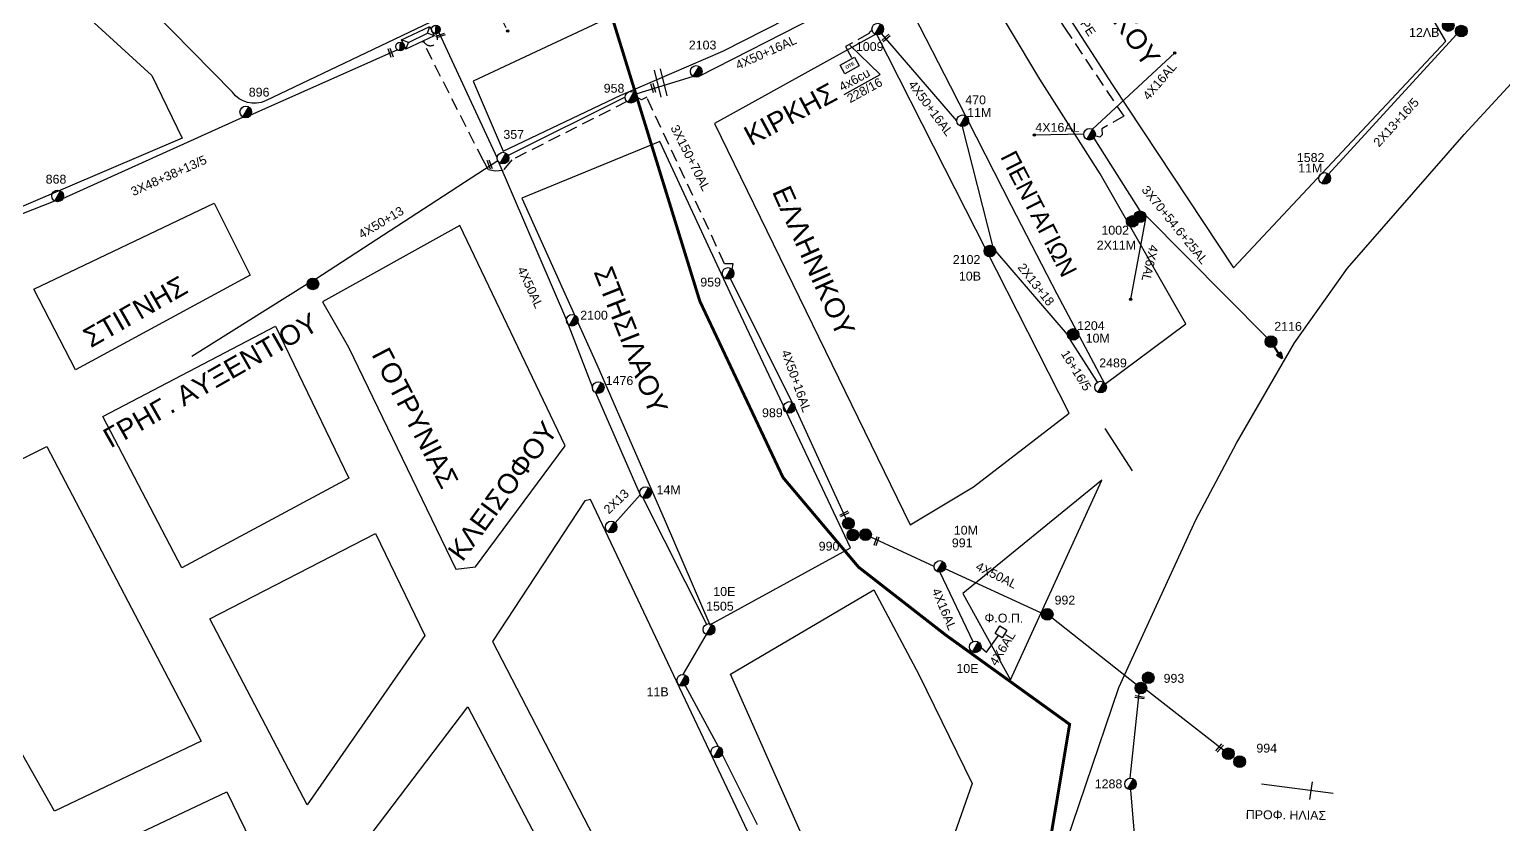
# Model space of a CAD drawing. Header units: millimetres. Extents: x 1642 to 3063, y 749 to 1773.
# Drawn here: x 2382.4 to 2681.1, y 1428.3 to 1589.4 of the extents above; entities that cross this region are included whole.
import ezdxf

# ---------------------------------------------------------------- set-up
doc = ezdxf.new("R2010")
doc.units = ezdxf.units.MM
doc.linetypes.add('ACAD_ISO08W100', pattern=[36, 24, -3, 6, -3])
doc.linetypes.add('DASHED', pattern=[19.05, 12.7, -6.35])
for name, color, linetype in [('Eπιγραφές - Σχήματα', 7, 'Continuous'), ('Pillar OTE', 7, 'Continuous'), ('Άγνωστα', 7, 'Continuous'), ('Γυμνά εναέρια ΧΤ (3Φ)   4x16AL', 7, 'Continuous'), ('Γυμνά εναέρια ΧΤ (3Φ)   4x50AL', 7, 'Continuous'), ('Γυμνά εναέρια ΧΤ και ΦΟΠ (3Φ)   4x50+16AL', 7, 'Continuous'), ('Εναέρια παροχή ΧΤ 4x16', 7, 'SYN_LINE'), ('Επίτονοι', 7, 'Continuous'), ('Επιγραφές - Σχήματα', 7, 'Continuous'), ('Καλώδια ΧΤ   3x150+70AL', 7, 'DASHED'), ('Καλώδια ΧΤ   3x150AL+50XLPE', 7, 'DASHED'), ('Καλώδια ΧΤ   4x6AL', 7, 'DASHED'), ('Μηχανική τομή', 7, 'Continuous'), ('Στύλος Ξύλινος', 7, 'Continuous'), ('Στύλος Ξύλινος @ 1', 7, 'Continuous'), ('Στύλος ΦΜ', 7, 'Continuous'), ('Στύλος ΦΜ @ 1', 7, 'Continuous'), ('Συνδέσεις', 7, 'Continuous'), ('Συνεστραμμένα ΧΤ   3x70+54.6+25 AL', 7, 'SYN_LINE'), ('Τομή', 7, 'Continuous'), ('Υποσταθμός εναέριος 2 στύλων', 7, 'Continuous'), ('Υποσταθμός πόλεως', 7, 'Continuous'), ('Υπόβαθρο ΔΕΗ', 7, 'Continuous'), ('Υπόγεια καλώδια Παροχών ΧΤ   4x50AL', 7, 'DASHED')]:
    doc.layers.add(name, color=color, linetype=linetype)
doc.styles.get("Standard").update_dxf_attribs({"font": 'arial.ttf'})
doc.linetypes.add('SYN_LINE', pattern='A,0.5,-0.0001,["/\\/\\/\\/",Standard,S=0.1,R=0,X=0,Y=-0.05],-0.25', length=0.7501)
doc.dimstyles.new('ISO-25', dxfattribs={"dimtxt": 2.5, "dimasz": 2.5, "dimexe": 1.25, "dimexo": 0.625, "dimtad": 1, "dimtxsty": 'Standard', "dimcen": 2.5, "dimaunit": 2, "dimazin": 0, "dimtfac": 1, "dimtmove": 0, "dimatfit": 3, "dimfxl": 1, "dimarcsym": 0})

# ---------------------------------------------------------------- blocks, each defined once
blk = doc.blocks.new('ΥΠΑΡΧΩΝ ΤΣΙΜΕΝΤΕΝΙΟΣ ΣΤΥΛΟΣ')
at = {"layer": 'Στύλος ΦΜ'}
blk.add_hatch(color=7, dxfattribs=at).paths.add_polyline_path([(-1.29, -2.28, 0.574793), (2.62, 0, 0.268822), (1.3, 2.27)])
at = {"layer": 'Στύλος ΦΜ', "color": 7}
blk.add_line((-1.29, -2.28), (1.3, 2.27), dxfattribs=at)
blk.add_circle((0, 0), 2.62, dxfattribs=at)
at = {"layer": 'Στύλος ΦΜ', "flags": 4}
for tag, p in [('ΤΥΠΟΣ', (-4.91, 3.03)), ('ΑΡΙΘΜΟΣ', (-4.68, 8.05))]:
    blk.add_attdef(tag, p, '', height=4, dxfattribs=at)
blk = doc.blocks.new('ΥΠΑΡΧΩΝ ΞΥΛΙΝΟΣ ΣΤΥΛΟΣ')
at = {"layer": 'Στύλος Ξύλινος'}
h = blk.add_hatch(color=7, dxfattribs=at)
h.paths.add_polyline_path([(-2.62, 0, 0.270008), (-1.29, -2.28), (1.3, 2.27, 0.576266)])
h.paths.add_polyline_path([(-1.29, -2.28, 0.574793), (2.62, 0, 0.268822), (1.3, 2.27)])
at = {"layer": 'Στύλος Ξύλινος', "color": 7}
blk.add_line((-1.29, -2.28), (1.3, 2.27), dxfattribs=at)
blk.add_circle((0, 0), 2.62, dxfattribs=at)
at = {"layer": 'Στύλος Ξύλινος', "flags": 4}
for tag, p in [('ΑΡΙΘΜΟΣ', (-4.91, 8.6)), ('ΤΥΠΟΣ', (-4.85, 3.39))]:
    blk.add_attdef(tag, p, '', height=4, dxfattribs=at)
blk = doc.blocks.new('ΥΠΟΣΤΑΘΜΟΣ ΕΝΑΕΡΙΟΣ ΕΠΙ 2 ΣΤΥΛΩΝ')
at = {"layer": 'Υποσταθμός εναέριος 2 στύλων', "linetype": 'Continuous'}
for points in [[(-11.97, -2.11, 0.574793), (-8.45, -0.07, 0.268822), (-9.64, 1.98)], [(9.68, -2.15, 0.574793), (13.19, -0.1, 0.268822), (12.01, 1.95)]]:
    blk.add_hatch(color=256, dxfattribs=at).paths.add_polyline_path(points)
for p, q in [((-11.97, -2.11), (-9.64, 1.98)), ((9.68, -2.15), (12.01, 1.95))]:
    blk.add_line(p, q, dxfattribs=at)
for centre in [(-10.81, -0.07), (10.84, -0.1)]:
    blk.add_circle(centre, 2.36, dxfattribs=at)
at = {"layer": 'Υποσταθμός πόλεως', "linetype": 'Continuous', "ltscale": 40}
blk.add_lwpolyline([(-8.57, 2.82), (8.57, 2.82), (8.57, -2.82), (-8.57, -2.82)], close=True, dxfattribs=at)
for points in [[(-5.75, 0), (-8.57, 2.82)], [(-8.57, -2.82), (-5.75, 0)], [(-5.75, 0), (5.75, 0)], [(5.75, 0), (8.57, 2.82)], [(8.57, -2.82), (5.75, 0)]]:
    blk.add_lwpolyline(points, dxfattribs=at)
at = {"layer": 'Υποσταθμός εναέριος 2 στύλων', "ltscale": 40, "flags": 1}
for tag, p in [('ΜΕΤΑΣΧΗΜΑΤΙΣΜΟΣ', (14.09, 2.51)), ('ΙΣΧΥΣ', (14.07, -0.28)), ('ΑΡΙΘΜΟΣ', (14.19, -3))]:
    blk.add_attdef(tag, p, '', height=1.8, dxfattribs=at)
blk = doc.blocks.new('ΜΗΧΑΝΙΚΗ ΤΟΜΗ')
at = {"layer": 'Μηχανική τομή', "ltscale": 40}
for p, q in [((-1.89, 0.78), (1.89, 0.78)), ((1.89, 0), (-1.89, 0))]:
    blk.add_line(p, q, dxfattribs=at)
blk = doc.blocks.new('ΤΟΜΗ')
at = {"layer": 'Τομή', "ltscale": 40}
for p, q in [((-5.68, 0), (5.68, 0)), ((5.68, -2.33), (-5.68, -2.33))]:
    blk.add_line(p, q, dxfattribs=at)
blk = doc.blocks.new('ΕΠΙΤΟΝΟΣ')
at = {"layer": 'Επίτονοι', "lineweight": 40, "ltscale": 40}
blk.add_hatch(color=256, dxfattribs=at).paths.add_polyline_path([(-1.13, 6.47), (0, 9.1), (1.13, 6.47)])
for p, q in [((-1.13, 6.47), (0, 9.1)), ((0, 9.1), (1.13, 6.47)), ((1.13, 6.47), (-1.13, 6.47)), ((-1.13, 6.47), (0, 6.47)), ((0, 6.47), (0, 0))]:
    blk.add_line(p, q, dxfattribs=at)
blk = doc.blocks.new('_ΣΥΝΔΕΣΗ')
at = {"layer": 'Συνδέσεις', "linetype": 'SYN_LINE', "ltscale": 40}
blk.add_hatch(color=256, dxfattribs=at).paths.add_polyline_path([(0.5, -0.01, 1), (-0.5, -0.01, 1)])
at = {"layer": 'Συνδέσεις'}
blk.add_circle((0, -0.01), 0.5, dxfattribs=at)
blk = doc.blocks.new('PILLAR ΟΤΕ')
at = {"layer": 'Pillar OTE', "ltscale": 40}
blk.add_lwpolyline([(-3.31, 2.02), (3.39, 2.02), (3.39, -1.99), (-3.31, -1.99)], close=True, dxfattribs=at)
at = {"layer": 'Pillar OTE', "insert": (-1.81, 0.71), "char_height": 1.3575, "width": 109.961, "attachment_point": 1}
blk.add_mtext('{\\fArial|b1|i0|c161|p34;OTE}', dxfattribs=at)

msp = doc.modelspace()

# ---------------------------------------------------------------- linework, layer by layer
at = {"layer": 'Eπιγραφές - Σχήματα'}
for p, q in [((2641.83, 1433.34), (2642.39, 1436.93)), ((2632.02, 1436.56), (2646.58, 1434.65))]:
    msp.add_line(p, q, dxfattribs=at)
msp.add_lwpolyline([(2578.98, 1468.51), (2580.44, 1467.65), (2579.51, 1466.09), (2578.05, 1466.96)], close=True, dxfattribs=at)
at = {"layer": 'Άγνωστα', "color": 30, "linetype": 'DASHED', "ltscale": 0.2}
msp.add_lwpolyline([(2476.06, 1595.45), (2479.3, 1589.04)], dxfattribs=at)
at = {"layer": 'Άγνωστα', "color": 2, "linetype": 'DASHED', "ltscale": 0.2}
msp.add_lwpolyline([(2553.16, 1589.04, 0.369618), (2552.49, 1588.51), (2547.76, 1585.9), (2549.12, 1583.44)], format="xyb", dxfattribs=at)
at = {"layer": 'Άγνωστα', "color": 27, "ltscale": 0.2}
msp.add_lwpolyline([(2671.57, 1588.33), (2645.63, 1560.06)], dxfattribs=at)
at = {"layer": 'Άγνωστα', "color": 0, "ltscale": 0.2}
for points in [[(2427.26, 1572.07), (2456.91, 1585.26)], [(2389.15, 1555.09), (2425.64, 1571.62)], [(2440.41, 1538.82), (2477.28, 1562.79)], [(2365.18, 1545.84), (2387.53, 1554.61)], [(2415.29, 1523.17), (2438.65, 1537.8)]]:
    msp.add_lwpolyline(points, dxfattribs=at)
at = {"layer": 'Άγνωστα', "color": 2, "ltscale": 0.2}
for points in [[(2592.69, 1527.57), (2578.17, 1544.47)], [(2598.81, 1517.91), (2593.29, 1526.55)], [(2605.87, 1499.92), (2600.34, 1508.55)]]:
    msp.add_lwpolyline(points, dxfattribs=at)
at = {"layer": 'Άγνωστα', "color": 6, "ltscale": 0.2}
msp.add_lwpolyline([(2506.15, 1495.05), (2501.05, 1489.43)], dxfattribs=at)
at = {"layer": 'Γυμνά εναέρια ΧΤ (3Φ)   4x16AL', "color": 85}
msp.add_lwpolyline([(2566.86, 1479.39), (2573.54, 1465.34)], dxfattribs=at)
at = {"layer": 'Γυμνά εναέρια ΧΤ (3Φ)   4x50AL', "color": 6, "ltscale": 0.2}
for points in [[(2465.37, 1588.73), (2477.17, 1563.29)], [(2477.28, 1562.79), (2491.19, 1530.46)], [(2491.19, 1530.46), (2496.47, 1516.81)], [(2497.07, 1515.79), (2506.15, 1495.05)], [(2506.65, 1494.5), (2519.56, 1468.85)], [(2519.51, 1466.77), (2514.76, 1458.68)], [(2515.26, 1456.43), (2521.94, 1444.11)], [(2522.73, 1442.48), (2529.82, 1428.29)]]:
    msp.add_lwpolyline(points, dxfattribs=at)
at = {"layer": 'Γυμνά εναέρια ΧΤ (3Φ)   4x50AL', "color": 85, "ltscale": 0.2}
for points in [[(2565.68, 1480.57), (2552.88, 1486.51)], [(2587.35, 1471.15), (2567.93, 1480.08)], [(2606.65, 1456.65), (2589.55, 1470.14)], [(2608.71, 1455.57), (2624.38, 1443.36)]]:
    msp.add_lwpolyline(points, dxfattribs=at)
at = {"layer": 'Γυμνά εναέρια ΧΤ και ΦΟΠ (3Φ)   4x50+16AL', "color": 2, "ltscale": 0.2}
for points in [[(2541.84, 1591.99), (2518.03, 1579.82)], [(2570.3, 1570.86), (2555.04, 1588.54)], [(2516.91, 1579.84), (2505.27, 1576.24)], [(2577.58, 1545.49), (2571.48, 1569.69)]]:
    msp.add_lwpolyline(points, dxfattribs=at)
at = {"layer": 'Γυμνά εναέρια ΧΤ και ΦΟΠ (3Φ)   4x50+16AL', "color": 6, "ltscale": 0.2}
msp.add_lwpolyline([(2503.08, 1575.62), (2479.4, 1563.82)], dxfattribs=at)
at = {"layer": 'Γυμνά εναέρια ΧΤ και ΦΟΠ (3Φ)   4x50+16AL', "color": 85, "ltscale": 0.2}
for points in [[(2536.94, 1513.8), (2524.46, 1538.88)], [(2547.8, 1490.33), (2537.53, 1512.78)], [(2605.39, 1437.68), (2607.26, 1454.81)], [(2607.53, 1411.65), (2605.58, 1435.34)]]:
    msp.add_lwpolyline(points, dxfattribs=at)
at = {"layer": 'Εναέρια παροχή ΧΤ 4x16', "color": 27, "ltscale": 20}
msp.add_lwpolyline([(2597.79, 1569.15), (2614.46, 1584.6)], dxfattribs=at)
at = {"layer": 'Εναέρια παροχή ΧΤ 4x16', "color": 27, "ltscale": 13}
msp.add_lwpolyline([(2596.03, 1568.12), (2586.01, 1567.95)], dxfattribs=at)
at = {"layer": 'Καλώδια ΧΤ   3x150+70AL', "color": 85, "ltscale": 0.2}
for points in [[(2503.45, 1574.76), (2480.14, 1562.94), (2478.37, 1560.81), (2476.78, 1560.64), (2475.42, 1560.95), (2474.31, 1562.86), (2462.08, 1586.97)], [(2524.76, 1540.78), (2525, 1541.88), (2523.25, 1541.91), (2507.49, 1575.62), (2506.38, 1575.1), (2505.44, 1575.62)]]:
    msp.add_lwpolyline(points, dxfattribs=at)
msp.add_arc((2463.63, 1587.5), 1.44, 198.128, 42.5849, dxfattribs=at)
at = {"layer": 'Καλώδια ΧΤ   3x150AL+50XLPE', "color": 27, "ltscale": 0.2}
msp.add_lwpolyline([(2577.17, 1612.62), (2577.34, 1611.49), (2578.6, 1611.12), (2582.43, 1604.22), (2592.17, 1589.65), (2604.12, 1571.76), (2599.67, 1569.23), (2599.74, 1568.03), (2599.29, 1567.51), (2598.33, 1567.79)], dxfattribs=at)
at = {"layer": 'Καλώδια ΧΤ   4x6AL', "color": 27, "linetype": 'SYN_LINE', "ltscale": 20}
msp.add_lwpolyline([(2608.58, 1551.42), (2605.5, 1534.71)], dxfattribs=at)
at = {"layer": 'Καλώδια ΧΤ   4x6AL', "color": 85}
msp.add_lwpolyline([(2575.21, 1464.14), (2576.32, 1463.2), (2578.76, 1466.58)], dxfattribs=at)
at = {"layer": 'Συνεστραμμένα ΧΤ   3x70+54.6+25 AL', "color": 27, "ltscale": 20}
for points in [[(2598.09, 1567.35), (2607.41, 1552.59)], [(2608.53, 1551.76), (2633.12, 1526.94)]]:
    msp.add_lwpolyline(points, dxfattribs=at)
at = {"layer": 'Υπόβαθρο ΔΕΗ', "color": 1, "linetype": 'ACAD_ISO08W100', "ltscale": 0.4, "const_width": 0.6, "flags": 128}
msp.add_lwpolyline([(2267.38, 1641.24), (2367.77, 1697.28), (2369.84, 1696.78), (2410.88, 1655.84), (2476.12, 1591.41), (2497, 1602.99), (2518.22, 1534.33), (2535.08, 1498.59), (2550.39, 1480.43), (2567.98, 1466.73), (2593.15, 1448.59), (2580.98, 1375.69), (2616.37, 1323.77), (2626, 1317.11), (2651.23, 1315.15), (2677.2, 1310.9), (2703.31, 1302.37), (2725.27, 1292.6), (2749.23, 1281.55), (2780.47, 1264.83), (2797.38, 1253.1), (2811.38, 1240.43)], dxfattribs=at)
at = {"layer": 'Υπόβαθρο ΔΕΗ', "ltscale": 0.2}
msp.add_lwpolyline([(2334.12, 1677.14), (2362.61, 1690.3, -0.267284), (2369.42, 1689.69), (2465.03, 1596.27, -0.572406), (2463.68, 1590.82), (2430.24, 1574.92, -0.363435), (2423.53, 1576.66), (2394.94, 1605.79), (2363.04, 1638.06), (2345.65, 1655.28), (2332.64, 1668.3, -0.436583), (2334.12, 1677.14, 30.578952)], format="xyb", dxfattribs=at)
for points in [[(2589.75, 1416.62), (2603.15, 1456.05), (2618.75, 1490.01), (2626.99, 1505.52), (2638.7, 1525.84), (2649.48, 1541.02), (2673.09, 1568.06), (2685.83, 1581.92), (2694.71, 1592.44), (2707.4, 1606.56), (2719.14, 1620.41), (2730.51, 1632.3), (2740.88, 1641.25), (2749.27, 1648.19), (2757.34, 1653.78), (2767.26, 1659.04), (2775.61, 1662.56), (2784.15, 1665.42), (2792.73, 1667.21), (2800.66, 1667.72), (2806.45, 1667.66), (2813.22, 1666.62), (2818.38, 1664.52), (2823.36, 1661.49)], [(2626.39, 1541.07), (2669.41, 1586.96), (2666.29, 1592.35), (2584.23, 1619.28), (2578.63, 1614.1), (2601.8, 1578.19), (2626.39, 1541.07)], [(2343.02, 1603.53), (2365.84, 1617.75), (2407.19, 1580.01), (2413.36, 1567.31), (2374.26, 1550.64), (2343.02, 1603.53)], [(2472.3, 1578.91), (2478.4, 1564.71), (2502.21, 1576.06), (2522.9, 1584.94), (2548.85, 1598.19), (2568.02, 1607.31), (2566.51, 1610.5), (2553.59, 1616.46), (2511.4, 1597.27), (2472.3, 1578.91)], [(2600.27, 1517.49), (2616.7, 1529.75), (2599.34, 1560.14), (2587.15, 1579.3), (2574.84, 1599.86), (2561.58, 1592.22), (2568.96, 1577.93), (2581.3, 1553.69), (2590.54, 1535.77), (2600.27, 1517.49)], [(2560.85, 1489.03), (2573.67, 1496.69), (2593.05, 1511.59), (2567.86, 1561.2), (2554.02, 1588.46), (2521.21, 1570.32), (2560.85, 1489.03)], [(2547.45, 1576.18), (2554.76, 1580.22)], [(2520.27, 1468.73), (2548.76, 1484.31), (2524.83, 1534.97), (2510.12, 1566.69), (2482.14, 1555.21), (2497.33, 1521.48), (2511.19, 1489.73), (2520.27, 1468.73)], [(2383.26, 1536.73), (2419.8, 1554.16), (2427.15, 1539.58), (2391.72, 1520.39), (2383.26, 1536.73)], [(2472.78, 1480.49), (2490.93, 1504.98), (2469.57, 1549.63), (2441.76, 1534.18), (2447.07, 1524.98), (2468.81, 1480.02), (2472.78, 1480.49)], [(2397.24, 1510.96), (2432.27, 1529.27), (2447.11, 1498.46), (2413.27, 1480.32), (2397.24, 1510.96)], [(2417.18, 1445.18), (2387.46, 1431.01), (2354.47, 1489.3), (2385.9, 1504.88), (2417.18, 1445.18)], [(2571.52, 1475.11), (2581.14, 1457.61), (2599.69, 1498.04), (2571.52, 1475.11)], [(2505.41, 1409.06), (2529.75, 1422.97), (2496.07, 1494.13), (2494.9, 1493.84), (2476.2, 1465.38), (2505.41, 1409.06)], [(2418.93, 1469.98), (2452.5, 1487.24), (2462.54, 1466.55), (2438.67, 1432.28), (2418.93, 1469.98)], [(2556.11, 1387.34), (2524.41, 1458.76), (2553.48, 1475.86), (2562.57, 1458.69), (2573.43, 1436.57), (2556.11, 1387.34)], [(2446.32, 1419.33), (2471.25, 1452.11), (2496.46, 1403.97), (2464.78, 1385.15), (2446.32, 1419.33)], [(2347.8, 1379.68), (2339.04, 1395.54), (2422.41, 1434.89), (2434.51, 1410.06)]]:
    msp.add_lwpolyline(points, dxfattribs=at)

# ---------------------------------------------------------------- block references
at = {"layer": 'Pillar OTE', "xscale": 0.5, "yscale": 0.5, "zscale": 0.5, "rotation": 28.93773253192366}
msp.add_blockref('PILLAR ΟΤΕ', (2548.57, 1582.03), dxfattribs=at)
at = {"layer": 'Επίτονοι', "xscale": 0.4499999999998181, "yscale": 0.4499999999998181, "zscale": 0.4499999999998181, "rotation": 213.2279228807479}
msp.add_blockref('ΕΠΙΤΟΝΟΣ', (2633.95, 1526.11), dxfattribs=at)
at = {"layer": 'Μηχανική τομή'}
for p, xscale, yscale, zscale, rotation in [((2465.63, 1588.32), 0.4999999999999994, 0.4999999999999994, 0.4999999999999994, 198.6957875255805), ((2555.81, 1587.75), 0.4999999999999998, 0.4999999999999998, 0.4999999999999998, 221.9570665920229), ((2455.74, 1584.7), 0.4999999999999995, 0.4999999999999995, 0.4999999999999995, 110.0538829800336), ((2508.59, 1577.45), 0.4999999999999998, 0.4999999999999998, 0.4999999999999998, 287.0170341268222), ((2475.83, 1562.09), 0.4999999999999994, 0.4999999999999994, 0.4999999999999994, 110.5773264335817), ((2547.43, 1491.4), 0.4999999999999998, 0.4999999999999998, 0.4999999999999998, 206.0977308512387), ((2553.85, 1485.76), 0.4999999999999999, 0.4999999999999999, 0.4999999999999999, 251.2317192153175), ((2607.36, 1454.27), 0.4999999999999999, 0.4999999999999999, 0.4999999999999999, 170.3542253092849), ((2623.39, 1443.94), 0.4999999999999999, 0.4999999999999999, 0.4999999999999999, 228.0826582040095)]:
    msp.add_blockref('ΜΗΧΑΝΙΚΗ ΤΟΜΗ', p, dxfattribs=dict(at, xscale=xscale, yscale=yscale, zscale=zscale, rotation=rotation))
at = {"layer": 'Στύλος Ξύλινος @ 1', "ltscale": 40}
ref = msp.add_blockref('ΥΠΑΡΧΩΝ ΞΥΛΙΝΟΣ ΣΤΥΛΟΣ', (2669.88, 1590.15), dxfattribs=dict(at, xscale=0.4499999999998181, yscale=0.4499999999998181, zscale=0.4499999999998181))
ref.add_attrib('ΤΥΠΟΣ', '12ΛB', (2661.92, 1587.85), dxfattribs={"layer": 'Στύλος Ξύλινος', "height": 1.8, "flags": 4})
at = {"layer": 'Στύλος Ξύλινος @ 1', "ltscale": 40, "xscale": 0.4499999999998181, "yscale": 0.4499999999998181, "zscale": 0.4499999999998181}
for p in [(2672.52, 1589.03), (2607.41, 1551.42), (2439.82, 1537.8), (2548.34, 1489.28), (2551.81, 1487.01), (2607.59, 1455.94), (2625.31, 1442.63)]:
    msp.add_blockref('ΥΠΑΡΧΩΝ ΞΥΛΙΝΟΣ ΣΤΥΛΟΣ', p, dxfattribs=at)
at = {"layer": 'Στύλος Ξύλινος @ 1', "ltscale": 40}
ref = msp.add_blockref('ΥΠΑΡΧΩΝ ΞΥΛΙΝΟΣ ΣΤΥΛΟΣ', (2605.86, 1550.46), dxfattribs=dict(at, xscale=0.4499999999998181, yscale=0.4499999999998181, zscale=0.4499999999998181))
ref.add_attrib('ΤΥΠΟΣ', '1002', (2599.59, 1547.79), dxfattribs={"layer": 'Στύλος Ξύλινος', "height": 1.8, "flags": 4})
ref.add_attrib('ΑΡΙΘΜΟΣ', '2X11M', (2598.65, 1544.77), dxfattribs={"layer": 'Στύλος Ξύλινος', "height": 1.8, "flags": 4})
ref = msp.add_blockref('ΥΠΑΡΧΩΝ ΞΥΛΙΝΟΣ ΣΤΥΛΟΣ', (2577, 1544.47), dxfattribs=dict(at, xscale=0.4499999999998181, yscale=0.4499999999998181, zscale=0.4499999999998181))
ref.add_attrib('ΤΥΠΟΣ', '2102', (2569.48, 1541.85), dxfattribs={"layer": 'Στύλος Ξύλινος', "height": 1.8, "flags": 4})
ref.add_attrib('ΑΡΙΘΜΟΣ', '10B', (2570.72, 1538.49), dxfattribs={"layer": 'Στύλος Ξύλινος', "height": 1.8, "flags": 4})
ref = msp.add_blockref('ΥΠΑΡΧΩΝ ΞΥΛΙΝΟΣ ΣΤΥΛΟΣ', (2593.87, 1527.57), dxfattribs=dict(at, xscale=0.4499999999998181, yscale=0.4499999999998181, zscale=0.4499999999998181))
ref.add_attrib('ΤΥΠΟΣ', '1204', (2594.66, 1528.45), dxfattribs={"layer": 'Στύλος Ξύλινος', "height": 1.8, "flags": 4})
ref.add_attrib('ΑΡΙΘΜΟΣ', '10M', (2596.4, 1525.93), dxfattribs={"layer": 'Στύλος Ξύλινος', "height": 1.8, "flags": 4})
ref = msp.add_blockref('ΥΠΑΡΧΩΝ ΞΥΛΙΝΟΣ ΣΤΥΛΟΣ', (2633.95, 1526.11), dxfattribs=dict(at, xscale=0.4499999999998181, yscale=0.4499999999998181, zscale=0.4499999999998181))
ref.add_attrib('ΤΥΠΟΣ', '2116', (2634.62, 1528.31), dxfattribs={"layer": 'Στύλος Ξύλινος', "height": 1.8, "flags": 4})
ref = msp.add_blockref('ΥΠΑΡΧΩΝ ΞΥΛΙΝΟΣ ΣΤΥΛΟΣ', (2549.23, 1486.93), dxfattribs=dict(at, xscale=0.4499999999998181, yscale=0.4499999999998181, zscale=0.4499999999998181))
ref.add_attrib('ΤΥΠΟΣ', '990', (2542.31, 1483.77), dxfattribs={"layer": 'Στύλος Ξύλινος', "height": 1.8, "flags": 4})
ref = msp.add_blockref('ΥΠΑΡΧΩΝ ΞΥΛΙΝΟΣ ΣΤΥΛΟΣ', (2588.63, 1470.87), dxfattribs=dict(at, xscale=0.4499999999998181, yscale=0.4499999999998181, zscale=0.4499999999998181))
ref.add_attrib('ΤΥΠΟΣ', '992', (2590.1, 1472.86), dxfattribs={"layer": 'Στύλος Ξύλινος', "height": 1.8, "flags": 4})
ref = msp.add_blockref('ΥΠΑΡΧΩΝ ΞΥΛΙΝΟΣ ΣΤΥΛΟΣ', (2609.09, 1458.01), dxfattribs=dict(at, xscale=0.4499999999998181, yscale=0.4499999999998181, zscale=0.4499999999998181))
ref.add_attrib('ΤΥΠΟΣ', '993', (2612.19, 1457), dxfattribs={"layer": 'Στύλος Ξύλινος', "height": 1.8, "flags": 4})
ref = msp.add_blockref('ΥΠΑΡΧΩΝ ΞΥΛΙΝΟΣ ΣΤΥΛΟΣ', (2627.61, 1441.02), dxfattribs=dict(at, xscale=0.4499999999998181, yscale=0.4499999999998181, zscale=0.4499999999998181))
ref.add_attrib('ΤΥΠΟΣ', '994', (2630.99, 1442.86), dxfattribs={"layer": 'Στύλος Ξύλινος', "height": 1.8, "flags": 4})
at = {"layer": 'Στύλος ΦΜ @ 1', "ltscale": 40}
ref = msp.add_blockref('ΥΠΑΡΧΩΝ ΤΣΙΜΕΝΤΕΝΙΟΣ ΣΤΥΛΟΣ', (2554.27, 1589.44), dxfattribs=dict(at, xscale=0.4499999999998181, yscale=0.4499999999998181, zscale=0.4499999999998181))
ref.add_attrib('ΤΥΠΟΣ', '1009', (2549.85, 1584.99), dxfattribs={"layer": 'Στύλος ΦΜ', "height": 1.8, "flags": 4})
ref = msp.add_blockref('ΥΠΑΡΧΩΝ ΤΣΙΜΕΝΤΕΝΙΟΣ ΣΤΥΛΟΣ', (2517.49, 1580.86), dxfattribs=dict(at, xscale=0.4499999999998181, yscale=0.4499999999998181, zscale=0.4499999999998181))
ref.add_attrib('ΤΥΠΟΣ', '2103', (2515.99, 1585.3), dxfattribs={"layer": 'Στύλος ΦΜ', "height": 1.8, "flags": 4})
ref = msp.add_blockref('ΥΠΑΡΧΩΝ ΤΣΙΜΕΝΤΕΝΙΟΣ ΣΤΥΛΟΣ', (2426.23, 1572.64), dxfattribs=dict(at, xscale=0.4499999999998181, yscale=0.4499999999998181, zscale=0.4499999999998181))
ref.add_attrib('ΤΥΠΟΣ', '896', (2426.83, 1575.75), dxfattribs={"layer": 'Στύλος ΦΜ', "height": 1.8, "flags": 4})
ref = msp.add_blockref('ΥΠΑΡΧΩΝ ΤΣΙΜΕΝΤΕΝΙΟΣ ΣΤΥΛΟΣ', (2504.26, 1575.62), dxfattribs=dict(at, xscale=0.4499999999998181, yscale=0.4499999999998181, zscale=0.4499999999998181))
ref.add_attrib('ΤΥΠΟΣ', '958', (2498.75, 1576.54), dxfattribs={"layer": 'Στύλος ΦΜ', "height": 1.8, "flags": 4})
ref = msp.add_blockref('ΥΠΑΡΧΩΝ ΤΣΙΜΕΝΤΕΝΙΟΣ ΣΤΥΛΟΣ', (2571.48, 1570.86), dxfattribs=dict(at, xscale=0.4499999999998181, yscale=0.4499999999998181, zscale=0.4499999999998181))
ref.add_attrib('ΤΥΠΟΣ', '470', (2572.01, 1574.19), dxfattribs={"layer": 'Στύλος ΦΜ', "height": 1.8, "flags": 4})
ref.add_attrib('ΑΡΙΘΜΟΣ', '11M', (2572.38, 1571.62), dxfattribs={"layer": 'Στύλος ΦΜ', "height": 1.8, "flags": 4})
ref = msp.add_blockref('ΥΠΑΡΧΩΝ ΤΣΙΜΕΝΤΕΝΙΟΣ ΣΤΥΛΟΣ', (2478.34, 1563.29), dxfattribs=dict(at, xscale=0.4499999999998181, yscale=0.4499999999998181, zscale=0.4499999999998181))
ref.add_attrib('ΤΥΠΟΣ', '357', (2478.42, 1567.2), dxfattribs={"layer": 'Στύλος ΦΜ', "height": 1.8, "flags": 4})
at = {"layer": 'Στύλος ΦΜ @ 1', "ltscale": 40, "xscale": 0.4499999999998181, "yscale": 0.4499999999998181, "zscale": 0.4499999999998181}
for p in [(2597.2, 1568.12), (2500.26, 1488.56), (2521.66, 1442.96)]:
    msp.add_blockref('ΥΠΑΡΧΩΝ ΤΣΙΜΕΝΤΕΝΙΟΣ ΣΤΥΛΟΣ', p, dxfattribs=at)
at = {"layer": 'Στύλος ΦΜ @ 1', "ltscale": 40}
ref = msp.add_blockref('ΥΠΑΡΧΩΝ ΤΣΙΜΕΝΤΕΝΙΟΣ ΣΤΥΛΟΣ', (2644.83, 1559.19), dxfattribs=dict(at, xscale=0.4499999999998181, yscale=0.4499999999998181, zscale=0.4499999999998181))
ref.add_attrib('ΤΥΠΟΣ', '1582', (2639.19, 1562.5), dxfattribs={"layer": 'Στύλος ΦΜ', "height": 1.8, "flags": 4})
ref.add_attrib('ΑΡΙΘΜΟΣ', '11M', (2639.48, 1560.38), dxfattribs={"layer": 'Στύλος ΦΜ', "height": 1.8, "flags": 4})
ref = msp.add_blockref('ΥΠΑΡΧΩΝ ΤΣΙΜΕΝΤΕΝΙΟΣ ΣΤΥΛΟΣ', (2388.11, 1555.64), dxfattribs=dict(at, xscale=0.4499999999998181, yscale=0.4499999999998181, zscale=0.4499999999998181))
ref.add_attrib('ΤΥΠΟΣ', '868', (2385.68, 1558.12), dxfattribs={"layer": 'Στύλος ΦΜ', "height": 1.8, "flags": 4})
ref = msp.add_blockref('ΥΠΑΡΧΩΝ ΤΣΙΜΕΝΤΕΝΙΟΣ ΣΤΥΛΟΣ', (2523.94, 1539.93), dxfattribs=dict(at, xscale=0.4499999999998181, yscale=0.4499999999998181, zscale=0.4499999999998181))
ref.add_attrib('ΤΥΠΟΣ', '959', (2518.32, 1537.27), dxfattribs={"layer": 'Στύλος ΦΜ', "height": 1.8, "flags": 4})
ref = msp.add_blockref('ΥΠΑΡΧΩΝ ΤΣΙΜΕΝΤΕΝΙΟΣ ΣΤΥΛΟΣ', (2492.37, 1530.46), dxfattribs=dict(at, xscale=0.4499999999998181, yscale=0.4499999999998181, zscale=0.4499999999998181))
ref.add_attrib('ΤΥΠΟΣ', '2100', (2493.99, 1530.57), dxfattribs={"layer": 'Στύλος ΦΜ', "height": 1.8, "flags": 4})
ref = msp.add_blockref('ΥΠΑΡΧΩΝ ΤΣΙΜΕΝΤΕΝΙΟΣ ΣΤΥΛΟΣ', (2599.42, 1516.9), dxfattribs=dict(at, xscale=0.4499999999998181, yscale=0.4499999999998181, zscale=0.4499999999998181))
ref.add_attrib('ΤΥΠΟΣ', '2489', (2599.15, 1520.9), dxfattribs={"layer": 'Στύλος ΦΜ', "height": 1.8, "flags": 4})
ref = msp.add_blockref('ΥΠΑΡΧΩΝ ΤΣΙΜΕΝΤΕΝΙΟΣ ΣΤΥΛΟΣ', (2497.65, 1516.81), dxfattribs=dict(at, xscale=0.4499999999998181, yscale=0.4499999999998181, zscale=0.4499999999998181))
ref.add_attrib('ΤΥΠΟΣ', '1476', (2499.15, 1517.32), dxfattribs={"layer": 'Στύλος ΦΜ', "height": 1.8, "flags": 4})
ref = msp.add_blockref('ΥΠΑΡΧΩΝ ΤΣΙΜΕΝΤΕΝΙΟΣ ΣΤΥΛΟΣ', (2536.35, 1512.78), dxfattribs=dict(at, xscale=0.4499999999998181, yscale=0.4499999999998181, zscale=0.4499999999998181))
ref.add_attrib('ΤΥΠΟΣ', '989', (2530.83, 1510.81), dxfattribs={"layer": 'Στύλος ΦΜ', "height": 1.8, "flags": 4})
ref = msp.add_blockref('ΥΠΑΡΧΩΝ ΤΣΙΜΕΝΤΕΝΙΟΣ ΣΤΥΛΟΣ', (2507.23, 1495.52), dxfattribs=dict(at, xscale=0.4499999999998181, yscale=0.4499999999998181, zscale=0.4499999999998181))
ref.add_attrib('ΤΥΠΟΣ', '14M', (2509.47, 1495.21), dxfattribs={"layer": 'Στύλος ΦΜ', "height": 1.8, "flags": 4})
ref = msp.add_blockref('ΥΠΑΡΧΩΝ ΤΣΙΜΕΝΤΕΝΙΟΣ ΣΤΥΛΟΣ', (2566.86, 1480.57), dxfattribs=dict(at, xscale=0.4499999999998181, yscale=0.4499999999998181, zscale=0.4499999999998181))
ref.add_attrib('ΤΥΠΟΣ', '991', (2569.29, 1484.45), dxfattribs={"layer": 'Στύλος ΦΜ', "height": 1.8, "flags": 4})
ref.add_attrib('ΑΡΙΘΜΟΣ', '10M', (2569.69, 1487.01), dxfattribs={"layer": 'Στύλος ΦΜ', "height": 1.8, "flags": 4})
ref = msp.add_blockref('ΥΠΑΡΧΩΝ ΤΣΙΜΕΝΤΕΝΙΟΣ ΣΤΥΛΟΣ', (2520.09, 1467.8), dxfattribs=dict(at, xscale=0.4499999999998181, yscale=0.4499999999998181, zscale=0.4499999999998181))
ref.add_attrib('ΤΥΠΟΣ', '10E', (2520.95, 1474.6), dxfattribs={"layer": 'Στύλος ΦΜ', "height": 1.8, "flags": 4})
ref.add_attrib('ΑΡΙΘΜΟΣ', '1505', (2519.5, 1471.62), dxfattribs={"layer": 'Στύλος ΦΜ', "height": 1.8, "flags": 4})
ref = msp.add_blockref('ΥΠΑΡΧΩΝ ΤΣΙΜΕΝΤΕΝΙΟΣ ΣΤΥΛΟΣ', (2574.04, 1464.28), dxfattribs=dict(at, xscale=0.4499999999998181, yscale=0.4499999999998181, zscale=0.4499999999998181))
ref.add_attrib('ΤΥΠΟΣ', '10E', (2570.21, 1459), dxfattribs={"layer": 'Στύλος ΦΜ', "height": 1.8, "flags": 4})
ref = msp.add_blockref('ΥΠΑΡΧΩΝ ΤΣΙΜΕΝΤΕΝΙΟΣ ΣΤΥΛΟΣ', (2514.76, 1457.5), dxfattribs=dict(at, xscale=0.4499999999998181, yscale=0.4499999999998181, zscale=0.4499999999998181))
ref.add_attrib('ΤΥΠΟΣ', '11B', (2507.44, 1454.27), dxfattribs={"layer": 'Στύλος ΦΜ', "height": 1.8, "flags": 4})
ref = msp.add_blockref('ΥΠΑΡΧΩΝ ΤΣΙΜΕΝΤΕΝΙΟΣ ΣΤΥΛΟΣ', (2605.49, 1436.51), dxfattribs=dict(at, xscale=0.4499999999998181, yscale=0.4499999999998181, zscale=0.4499999999998181))
ref.add_attrib('ΤΥΠΟΣ', '1288', (2598.24, 1435.62), dxfattribs={"layer": 'Στύλος ΦΜ', "height": 1.8, "flags": 4})
at = {"layer": 'Συνδέσεις', "xscale": 0.4499999999998181, "yscale": 0.4499999999998181, "zscale": 0.4499999999998181}
for p in [(2479.3, 1589.05), (2614.46, 1584.61), (2586.01, 1567.96), (2605.5, 1534.71)]:
    msp.add_blockref('_ΣΥΝΔΕΣΗ', p, dxfattribs=at)
at = {"layer": 'Τομή', "xscale": 0.4999999999999999, "yscale": 0.4999999999999999, "zscale": 0.4999999999999999, "rotation": 103.8874254840099}
msp.add_blockref('ΤΟΜΗ', (2509.73, 1578.37), dxfattribs=at)
at = {"layer": 'Υποσταθμός εναέριος 2 στύλων', "xscale": 0.3712500000000002, "yscale": 0.3712500000000002, "zscale": 0.3712500000000002, "rotation": 25.3647100342206}
msp.add_blockref('ΥΠΟΣΤΑΘΜΟΣ ΕΝΑΕΡΙΟΣ ΕΠΙ 2 ΣΤΥΛΩΝ', (2461.1, 1587.66), dxfattribs=at)

# ---------------------------------------------------------------- texts
at = {"layer": 'Eπιγραφές - Σχήματα', "attachment_point": 1}
for s, insert, char_height, width, rotation in [('ΣΑΡΩΝΙΚΟΥ', (2593.19, 1610.34), 4, 40.8874, 304.8589), ('ΚΙΡΚΗΣ', (2526.69, 1569.19), 4, 40.8874, 28.2759), ('ΠΕΝΤΑΓΙΩΝ', (2582.16, 1565.18), 3.5, 40.8874, 297.0675), ('ΕΛΛΗΝΙΚΟΥ', (2536.44, 1558.15), 4, 40.8874, 294.2066), ('ΣΤΗΣΙΛΑΟΥ', (2500.38, 1541.75), 4, 40.8874, 291.4756), ('ΣΤΙΓΝΗΣ', (2392.83, 1528.24), 4, 40.8874, 29.6983), ('ΓΡΗΓ. ΑΥΞΕΝΤΙΟΥ', (2396.87, 1507.93), 4, 51.0052, 29.6983), ('ΓΟΤΡΥΝΙΑΣ', (2455.16, 1525.38), 4, 40.8874, 297.5188), ('ΚΛΕΙΣΟΦΟΥ', (2466.9, 1483.71), 4, 40.8874, 53.8072), ('Φ.Ο.Π.', (2575.91, 1471.06), 1.8, 40.8874, 359.3062), ('ΠΡΟΦ. ΗΛΙΑΣ', (2628.86, 1431.22), 1.8, 40.8874, 359.3062)]:
    msp.add_mtext(s, dxfattribs=dict(at, insert=insert, char_height=char_height, width=width, rotation=rotation))
at = {"layer": 'Eπιγραφές - Σχήματα', "char_height": 1.8, "attachment_point": 1}
for s, insert, rotation in [('2X13+16/5', (2654.51, 1566.65), 47.5806), ('3X48+38+13/5', (2402.71, 1557.22), 24.0896), ('4X50+13', (2448.81, 1548.43), 30.9292), ('2X13+18', (2583.92, 1542.24), 308.2384), ('16+16/5', (2592.84, 1524.64), 302.0162), ('2X13', (2498.54, 1492.39), 43.3065)]:
    msp.add_mtext_dynamic_manual_height_columns(s, width=11.4428, gutter_width=12.5, heights=[0], dxfattribs=dict(at, insert=insert, rotation=rotation))
at = {"layer": 'Γυμνά εναέρια ΧΤ (3Φ)   4x16AL', "color": 7, "insert": (2566.85, 1476.39), "char_height": 1.8, "width": 168.3718, "attachment_point": 1, "rotation": 292.8003}
msp.add_mtext('4X16AL', dxfattribs=at)
at = {"layer": 'Γυμνά εναέρια ΧΤ (3Φ)   4x50AL', "color": 7, "char_height": 1.8, "width": 168.3718, "attachment_point": 1}
for insert, rotation in [((2482.83, 1541.55), 294.7377), ((2574.75, 1481.61), 333.3842)]:
    msp.add_mtext('4X50AL', dxfattribs=dict(at, insert=insert, rotation=rotation))
at = {"layer": 'Γυμνά εναέρια ΧΤ και ΦΟΠ (3Φ)   4x50+16AL', "color": 7, "char_height": 1.8, "width": 168.3718, "attachment_point": 1}
for insert, rotation in [((2525.23, 1582.83), 24.0419), ((2561.8, 1579.25), 306.6756), ((2536.41, 1524.66), 289.531)]:
    msp.add_mtext('4X50+16AL', dxfattribs=dict(at, insert=insert, rotation=rotation))
at = {"layer": 'Εναέρια παροχή ΧΤ 4x16', "color": 7, "insert": (2607.79, 1576.06), "char_height": 1.8, "width": 168.3718, "attachment_point": 1, "rotation": 49.5506}
msp.add_mtext('4X16AL', dxfattribs=at)
at = {"layer": 'Εναέρια παροχή ΧΤ 4x16', "color": 7, "insert": (2586.22, 1570.42), "char_height": 1.8, "width": 168.3718, "attachment_point": 1}
msp.add_mtext('4X16AL', dxfattribs=at)
at = {"layer": 'Καλώδια ΧΤ   3x150+70AL', "color": 7, "insert": (2513.82, 1570.27), "char_height": 1.8, "width": 168.3718, "attachment_point": 1, "rotation": 297.0069}
msp.add_mtext('3X150+70AL', dxfattribs=at)
at = {"layer": 'Καλώδια ΧΤ   3x150AL+50XLPE', "color": 7, "insert": (2591.94, 1597.01), "char_height": 1.8, "width": 27.8484, "attachment_point": 5, "rotation": 303.9136}
msp.add_mtext('3X150AL+50XLPE', dxfattribs=at)
at = {"layer": 'Καλώδια ΧΤ   4x6AL', "color": 7, "char_height": 1.8, "width": 168.3718, "attachment_point": 1}
for insert, rotation in [((2611.16, 1545.47), 256.8851), ((2576.79, 1461.23), 58.4491)]:
    msp.add_mtext('4X6AL', dxfattribs=dict(at, insert=insert, rotation=rotation))
at = {"layer": 'Συνεστραμμένα ΧΤ   3x70+54.6+25 AL', "color": 7, "insert": (2609.01, 1557.95), "char_height": 1.8, "width": 168.3718, "attachment_point": 1, "rotation": 309.1093}
msp.add_mtext('3X70+54.6+25AL', dxfattribs=at)
at = {"layer": 'Υπόγεια καλώδια Παροχών ΧΤ   4x50AL', "color": 7, "ltscale": 0.2, "char_height": 1.8, "attachment_point": 1, "rotation": 28.8}
for s, insert in [('4x6cu', (2546.19, 1578.36)), ('228/16', (2547.81, 1575.98))]:
    msp.add_mtext_dynamic_manual_height_columns(s, width=1.8, gutter_width=12.5, heights=[0.118], dxfattribs=dict(at, insert=insert))

# ---------------------------------------------------------------- leaders
at = {"layer": 'Επιγραφές - Σχήματα', "ltscale": 40}
msp.add_leader([(2548.65, 1586.16), (2554.76, 1580.22)], dimstyle='ISO-25', override={"dimasz": 1, "dimtad": 0}, dxfattribs=at)

doc.saveas('drawing.dxf')
